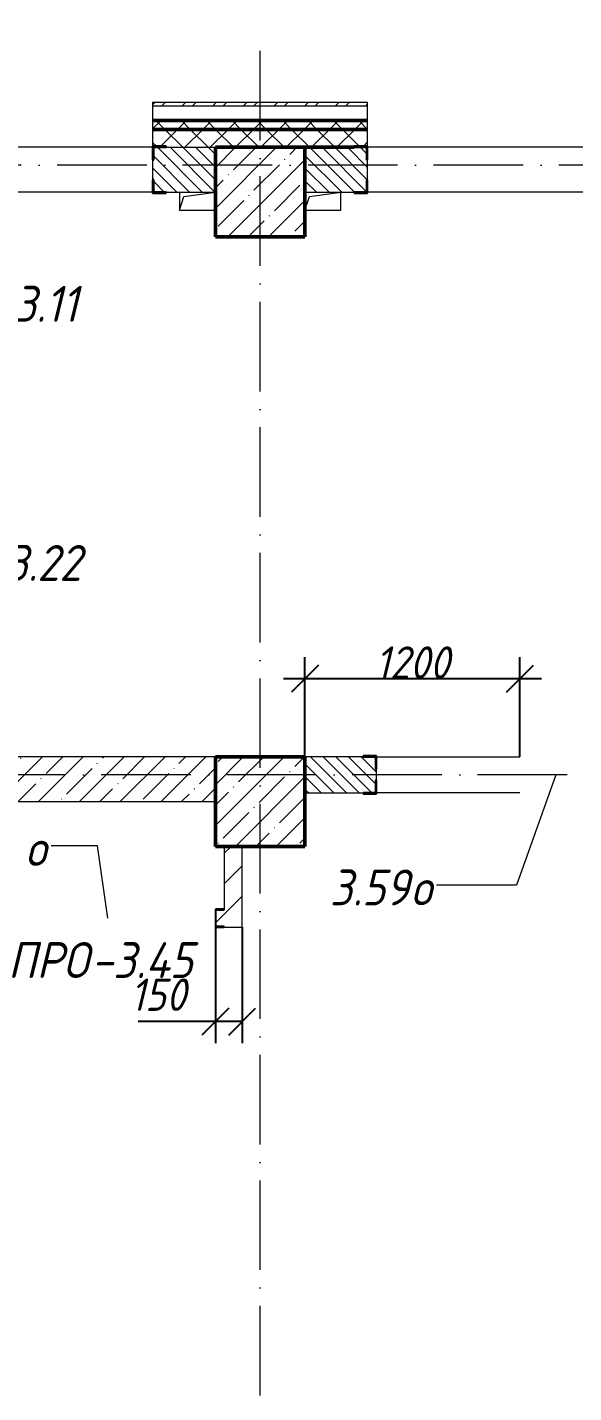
# Model space of a CAD drawing. Header units: millimetres. Extents: x -401725 to 250493, y 305116 to 802890.
# Drawn here: x 196986 to 200035, y 314720 to 322337 of the extents above; entities that cross this region are included whole.
import ezdxf

# ---------------------------------------------------------------- set-up
doc = ezdxf.new("R2010")
doc.units = ezdxf.units.MM
doc.linetypes.add('50_200_ШТРИХ_1Т_ш5_п1_п1_', pattern=[700, 500, -100, 0, -100])
for name, color, linetype, lineweight in [('A-____-____-DIMS', 7, 'Continuous', 9), ('A-GENM-____-IDEN', 7, 'Continuous', 9), ('A-GENM-____-MCUT', 7, 'Continuous', 25), ('A-GENM-____-OTLN', 7, 'Continuous', 9), ('A-GENM-____-OTLN-1', 7, 'Continuous', 25), ('A-GLAZ-____-IDEN', 7, 'Continuous', 9), ('A-WALL-____-MCUT-1', 7, 'Continuous', 9), ('A-WALL-____-MCUT-2', 7, 'Continuous', 50), ('A-WALL-____-MCUT-3', 7, 'Continuous', 9), ('A-WALL-____-OTLN', 7, 'Continuous', 9), ('A-WALL-____-PATT-1', 7, 'Continuous', 9), ('A-WALL-FNSH-MCUT-1', 7, 'Continuous', 9), ('I-WALL-____-OTLN', 7, 'Continuous', 9), ('S-COLS-____-MCUT', 7, 'Continuous', 50), ('S-COLS-____-OTLN', 7, 'Continuous', 9), ('S-GRID-____-OTLN-1', 7, '50_200_ШТРИХ_1Т_ш5_п1_п1_', 9)]:
    doc.layers.add(name, color=color, linetype=linetype, lineweight=lineweight)
doc.styles.add('ISOCPEUR_I_10', font='isocpeui.ttf', dxfattribs={"width": 0.9, "height": 180})
doc.styles.add('ISOCPEUR_I_9', font='isocpeui.ttf', dxfattribs={"width": 0.9, "height": 250})
doc.dimstyles.new('ISO-1_8_0_9К_СРЕДНИЙ_Кладочные_3', dxfattribs={"dimscale": 304.8, "dimtxt": 179.276612, "dimasz": 0.492126, "dimexe": 0.393701, "dimexo": 0, "dimgap": 0, "dimtad": 1, "dimdec": 3, "dimrnd": 0.001, "dimdsep": 46, "dimtxsty": 'ISOCPEUR_I_10', "dimblk1": 'OBLIQUE', "dimblk2": 'OBLIQUE', "dimsah": 1, "dimcen": 0.09, "dimdle": 0.393701, "dimazin": 0, "dimtfac": 1, "dimtdec": 4, "dimtix": 1, "dimtmove": 0, "dimatfit": 3, "dimfxl": 1, "dimtvp": 1, "dimtolj": 1, "dimtzin": 0, "dimarcsym": 2})
doc.dimstyles.new('ISO-1_8_0_9К_СРЕДНИЙ_Кладочные_4', dxfattribs={"dimscale": 304.8, "dimtxt": 179.276612, "dimasz": 0.492126, "dimexe": 0.393701, "dimexo": 0, "dimgap": 0, "dimtad": 1, "dimdec": 3, "dimrnd": 0.001, "dimdsep": 46, "dimtxsty": 'ISOCPEUR_I_10', "dimblk1": 'OBLIQUE', "dimblk2": 'OBLIQUE', "dimsah": 1, "dimcen": 0.09, "dimdle": 0.393701, "dimazin": 0, "dimtfac": 1, "dimtdec": 4, "dimtix": 1, "dimtmove": 1, "dimatfit": 3, "dimfxl": 1, "dimtvp": 1, "dimtolj": 1, "dimtzin": 0, "dimarcsym": 2})
pattern_1 = [(45, (144685.44, 312186.37), (-70.71068, 70.71068), []), (135, (144685.44, 312186.37), (-70.71068, -70.71068), [])]
pattern_2 = [(45, (144685.44, 312186.37), (-84.85281, 84.85281), [])]
pattern_3 = [(135, (144685.44, 312186.367), (-35.35534, -35.35534), [])]

# ---------------------------------------------------------------- blocks, each defined once
blk = doc.blocks.new('BSC_Колонна _Прямоугольная - 500х500-V67-АР1_План отверстий 3 этажа в осях 1-64_А-ГГ')
at = {"layer": 'S-COLS-____-OTLN'}
h = blk.add_hatch(dxfattribs=at)
h.set_pattern_fill('FP_104', color=256, style=0, pattern_type=2)
h.set_pattern_definition([(45, (-53600, -5831.04), (-114.04925, 114.04925), []), (45, (-53485.95, -5831.04), (-114.04925, 114.04925), [201.613, -40.323, 3.353, -36.97])])
h.paths.add_polyline_path([(-250, -250), (250, -250), (250, 250), (-250, 250)], flags=0)
at = {"layer": 'S-COLS-____-MCUT'}
for p, q in [((250, 250), (-250, 250)), ((-250, 250), (-250, -250)), ((250, -250), (250, 250)), ((-250, -250), (250, -250))]:
    blk.add_line(p, q, dxfattribs=at)
blk = doc.blocks.new('BSC_Колонна _Прямоугольная - 500х500-V136-АР1_План отверстий 3 этажа в осях 1-64_А-ГГ')
at = {"layer": 'S-COLS-____-OTLN'}
h = blk.add_hatch(dxfattribs=at)
h.set_pattern_fill('FP_159', color=256, style=0, pattern_type=2)
h.set_pattern_definition([(45, (-53600, -9231.04), (-114.04925, 114.04925), []), (45, (-53485.95, -9231.04), (-114.04925, 114.04925), [201.613, -40.323, 3.353, -36.97])])
h.paths.add_polyline_path([(-250, -250), (250, -250), (250, 250), (-250, 250), (-250, 103.3)], flags=0)
at = {"layer": 'S-COLS-____-MCUT'}
for p, q in [((250, 250), (-250, 250)), ((-250, 250), (-250, -250)), ((250, -250), (250, 250)), ((-250, -250), (250, -250))]:
    blk.add_line(p, q, dxfattribs=at)
blk = doc.blocks.new('Фахверк_СКБ_Уголок - 250_2700-27497298-АР1_План отверстий 3 этажа в осях 1-64_А-ГГ')
at = {"layer": 'A-GENM-____-MCUT'}
for p, q in [((200, 181), (125, 181)), ((125, 181), (125, 106)), ((131, 106), (131, 175)), ((131, 175), (200, 175)), ((200, 175), (200, 181)), ((125, 106), (131, 106)), ((131, -6), (125, -6)), ((125, -6), (125, -81)), ((131, -75), (131, -6)), ((200, -75), (131, -75)), ((200, -81), (200, -75)), ((125, -81), (200, -81))]:
    blk.add_line(p, q, dxfattribs=at)
blk = doc.blocks.new('Фахверк_СКБ_Уголок - 200_3960-28268576-АР1_План отверстий 3 этажа в осях 1-64_А-ГГ')
at = {"layer": 'A-GENM-____-MCUT'}
for p, q in [((200, 156), (125, 156)), ((125, 156), (125, 81)), ((200, 150), (200, 156)), ((125, 81), (131, 81)), ((131, 81), (131, 150)), ((131, 150), (200, 150)), ((131, 19), (125, 19)), ((125, 19), (125, -56)), ((131, -50), (131, 19)), ((125, -56), (200, -56)), ((200, -50), (131, -50)), ((200, -56), (200, -50))]:
    blk.add_line(p, q, dxfattribs=at)
blk = doc.blocks.new('AR_Отверстие прямоугольное _в плите_ - AR_Отверстие прямоугольное _в плите_-V180-АР1_План отверстий 3 этажа в осях 1-64_А-ГГ')
at = {"layer": 'A-GENM-____-OTLN'}
for p, q in [((-100, 50), (-100, -50)), ((-100, -50), (-75, 25)), ((-75, 25), (100, 50)), ((-100, -50), (100, -50))]:
    blk.add_line(p, q, dxfattribs=at)
blk = doc.blocks.new('AR_Отверстие прямоугольное _в плите_ - AR_Отверстие прямоугольное _в плите_-V181-АР1_План отверстий 3 этажа в осях 1-64_А-ГГ')
at = {"layer": 'A-GENM-____-OTLN'}
for p, q in [((-100, -50), (-75, 25)), ((-75, 25), (100, 50)), ((100, -50), (100, 50)), ((-100, -50), (100, -50))]:
    blk.add_line(p, q, dxfattribs=at)
blk = doc.blocks.new('154_Фахверк_СКБ_Швеллер - Тип_100_3550-28487752-АР1_План отверстий 3 этажа в осях 1-64_А-ГГ')
at = {"layer": 'A-GENM-____-MCUT'}
for p, q in [((175, 50), (125, 50)), ((125, 50), (125, -50)), ((128, 47), (175, 47)), ((128, -47), (128, 47)), ((175, 47), (175, 50)), ((125, -50), (175, -50)), ((175, -47), (128, -47)), ((175, -50), (175, -47))]:
    blk.add_line(p, q, dxfattribs=at)
blk = doc.blocks.new('_Oblique')
at = {"color": 0, "linetype": 'ByBlock', "lineweight": -2}
blk.add_line((-0.5, -0.5), (0.5, 0.5), dxfattribs=at)
blk = doc.blocks.new('*D10052')
at = {"layer": 'A-____-____-DIMS', "color": 0, "lineweight": -2, "transparency": 16777216}
for p, q in [((198535.4, 318267.4), (198535.4, 318823.5)), ((199735.4, 318267.4), (199735.4, 318823.5)), ((198415.4, 318703.5), (199855.4, 318703.5))]:
    blk.add_line(p, q, dxfattribs=at)
at = {"layer": 'Defpoints', "color": 0, "transparency": 16777216}
for p in [(199735.4, 318703.5), (198535.4, 318267.4), (199735.4, 318267.4)]:
    blk.add_point(p, dxfattribs=at)
at = {"layer": 'A-____-____-DIMS', "color": 0, "lineweight": -2, "transparency": 16777216, "xscale": 150, "yscale": 150, "zscale": 150, "rotation": 180}
blk.add_blockref('_Oblique', (198535.4, 318703.5), dxfattribs=at)
at = {"layer": 'A-____-____-DIMS', "color": 0, "lineweight": -2, "transparency": 16777216, "xscale": 150, "yscale": 150, "zscale": 150}
blk.add_blockref('_Oblique', (199735.4, 318703.5), dxfattribs=at)
at = {"layer": 'A-____-____-DIMS', "color": 0, "transparency": 16777216, "insert": (199135.4, 318793.5), "char_height": 180, "width": 504.733, "attachment_point": 5, "style": 'ISOCPEUR_I_10'}
blk.add_mtext('\\A1;1200', dxfattribs=at)
blk = doc.blocks.new('*D10079')
at = {"layer": 'A-____-____-DIMS', "color": 0, "lineweight": -2, "transparency": 16777216}
for p, q in [((198035.4, 317358.1), (198035.4, 316670.4)), ((198185.4, 317317.4), (198185.4, 316670.4)), ((198035.4, 316790.4), (197604.9, 316790.4)), ((198185.4, 316790.4), (197915.4, 316790.4))]:
    blk.add_line(p, q, dxfattribs=at)
at = {"layer": 'Defpoints', "color": 0, "transparency": 16777216}
for p in [(198035.4, 317358.1), (198185.4, 317317.4), (198185.4, 316790.4)]:
    blk.add_point(p, dxfattribs=at)
at = {"layer": 'A-____-____-DIMS', "color": 0, "lineweight": -2, "transparency": 16777216, "xscale": 150, "yscale": 150, "zscale": 150, "rotation": 180}
blk.add_blockref('_Oblique', (198035.4, 316790.4), dxfattribs=at)
at = {"layer": 'A-____-____-DIMS', "color": 0, "lineweight": -2, "transparency": 16777216, "xscale": 150, "yscale": 150, "zscale": 150}
blk.add_blockref('_Oblique', (198185.4, 316790.4), dxfattribs=at)
at = {"layer": 'A-____-____-DIMS', "color": 0, "transparency": 16777216, "insert": (197561.1, 317030.4), "char_height": 180, "width": 368.207, "attachment_point": 1, "line_spacing_factor": 1.149209, "style": 'ISOCPEUR_I_10'}
blk.add_mtext('\\A1;150', dxfattribs=at)

msp = doc.modelspace()

# ---------------------------------------------------------------- hatches: boundary and pattern name
at = {"layer": 'A-WALL-____-PATT-1'}
h = msp.add_hatch(dxfattribs=at)
h.set_pattern_fill('FP_3', color=256, style=0, pattern_type=2)
h.set_pattern_definition([(45, (144685.44, 312186.37), (-85.53659, 85.53659), []), (45, (144742.46, 312186.37), (-85.53659, 85.53659), [])])
h.paths.add_polyline_path([(216550.4376, 321897.4093), (216550.4376, 321917.4093), (212685.4376, 321917.4093), (212685.4376, 321897.4093), (215370.3322, 321897.4093)], flags=0)
h.paths.add_polyline_path([(204765.5465, 321897.4093), (204885.4376, 321897.4093), (204885.4376, 321917.4093), (203685.4376, 321917.4093), (203685.4376, 321897.4093)], flags=0)
h.paths.add_polyline_path([(201230.6179, 321897.4093), (201885.4376, 321897.4093), (201885.4376, 321917.4093), (200685.4376, 321917.4093), (200685.4376, 321897.4093)], flags=0)
h.paths.add_polyline_path([(198885.4376, 321897.4093), (198885.4376, 321917.4093), (197685.4376, 321917.4093), (197685.4376, 321897.4093), (197695.6893, 321897.4093)], flags=0)
h.paths.add_polyline_path([(195885.4376, 321897.4093), (195885.4376, 321917.4093), (194685.4376, 321917.4093), (194685.4376, 321897.4093)], flags=0)
h.paths.add_polyline_path([(191685.4376, 321897.4093), (192885.4376, 321897.4093), (192885.4376, 321917.4093), (191685.4376, 321917.4093)], flags=0)
h.paths.add_polyline_path([(189885.4376, 321897.4093), (189885.4376, 321917.4093), (188685.4376, 321917.4093), (188685.4376, 321897.4093), (188858.3679, 321897.4093)], flags=0)
h.paths.add_polyline_path([(185685.4376, 321897.4093), (186885.4376, 321897.4093), (186885.4376, 321917.4093), (185685.4376, 321917.4093)], flags=0)
h.paths.add_polyline_path([(183885.4376, 321897.4093), (183885.4376, 321917.4093), (183020.4376, 321917.4093), (183020.4376, 321897.4093), (183555.975, 321897.4093)], flags=0)
h = msp.add_hatch(dxfattribs=at)
h.set_pattern_fill('FP_1', color=256, style=0, pattern_type=2)
h.set_pattern_definition(pattern_1)
h.paths.add_polyline_path([(219035.4376, 321767.4093), (219035.4376, 321817.4093), (212685.4376, 321817.4093), (212685.4376, 321767.4093), (218905.2608, 321767.4093)], flags=0)
h.paths.add_polyline_path([(204765.5465, 321767.4093), (204885.4376, 321767.4093), (204885.4376, 321817.4093), (203685.4376, 321817.4093), (203685.4376, 321767.4093)], flags=0)
h.paths.add_polyline_path([(201885.4376, 321767.4093), (201885.4376, 321817.4093), (200685.4376, 321817.4093), (200685.4376, 321767.4093), (201230.6179, 321767.4093)], flags=0)
h.paths.add_polyline_path([(198885.4376, 321767.4093), (198885.4376, 321817.4093), (197685.4376, 321817.4093), (197685.4376, 321767.4093), (197695.6893, 321767.4093)], flags=0)
h.paths.add_polyline_path([(195885.4376, 321767.4093), (195885.4376, 321817.4093), (194685.4376, 321817.4093), (194685.4376, 321767.4093)], flags=0)
h.paths.add_polyline_path([(191685.4376, 321767.4093), (192885.4376, 321767.4093), (192885.4376, 321817.4093), (191685.4376, 321817.4093)], flags=0)
h.paths.add_polyline_path([(189885.4376, 321767.4093), (189885.4376, 321817.4093), (188685.4376, 321817.4093), (188685.4376, 321767.4093), (188858.3679, 321767.4093)], flags=0)
h.paths.add_polyline_path([(186885.4376, 321767.4093), (186885.4376, 321817.4093), (185685.4376, 321817.4093), (185685.4376, 321767.4093)], flags=0)
h.paths.add_polyline_path([(183555.975, 321767.4093), (183885.4376, 321767.4093), (183885.4376, 321817.4093), (182485.4376, 321817.4093), (182485.4376, 321767.4093)], flags=0)
h.paths.add_polyline_path([(179485.4376, 321767.4093), (180685.4376, 321767.4093), (180685.4376, 321817.4093), (179485.4376, 321817.4093)], flags=0)
h.paths.add_polyline_path([(177685.4376, 321767.4093), (177685.4376, 321817.4093), (176485.4376, 321817.4093), (176486.1179, 321767.4093)], flags=0)
h.paths.add_polyline_path([(174685.4376, 321767.4093), (174685.4376, 321817.4093), (173485.4376, 321817.4093), (173485.4376, 321767.4093)], flags=0)
h.paths.add_polyline_path([(171685.4376, 321767.4093), (171685.4376, 321817.4093), (168515.4376, 321817.4093), (168515.4376, 321767.4093), (169416.2607, 321767.4093)], flags=0)
h = msp.add_hatch(dxfattribs=at)
h.set_pattern_fill('FP_1', color=256, style=0, pattern_type=2)
h.set_pattern_definition(pattern_1)
h.paths.add_polyline_path([(219035.4376, 321667.4093), (219035.4376, 321767.4093), (212685.4376, 321767.4093), (212685.4376, 321673.4093), (212760.4376, 321673.4093), (212760.4376, 321667.4093), (218905.2608, 321667.4093)], flags=0)
h.paths.add_polyline_path([(204765.5465, 321667.4093), (204810.4376, 321667.4093), (204810.4376, 321673.4093), (204885.4376, 321673.4093), (204885.4376, 321767.4093), (203685.4376, 321767.4093), (203685.4376, 321673.4093), (203760.4376, 321673.4093), (203760.4376, 321667.4093), (204535.4376, 321667.4093)], flags=0)
h.paths.add_polyline_path([(201810.4376, 321667.4093), (201810.4376, 321673.4093), (201885.4376, 321673.4093), (201885.4376, 321767.4093), (200685.4376, 321767.4093), (200685.4376, 321673.4093), (200760.4376, 321673.4093), (200760.4376, 321667.4093), (201230.6179, 321667.4093)], flags=0)
h.paths.add_polyline_path([(198810.4376, 321667.4093), (198810.4376, 321673.4093), (198885.4376, 321673.4093), (198885.4376, 321767.4093), (197685.4376, 321767.4093), (197685.4376, 321673.4093), (197760.4376, 321673.4093), (197760.4376, 321667.4093), (198535.4376, 321667.4093)], flags=0)
h.paths.add_polyline_path([(195810.4376, 321667.4093), (195810.4376, 321673.4093), (195885.4376, 321673.4093), (195885.4376, 321767.4093), (194685.4376, 321767.4093), (194685.4376, 321673.4093), (194760.4376, 321673.4093), (194760.4376, 321667.4093), (195035.4376, 321667.4093)], flags=0)
h.paths.add_polyline_path([(192810.4376, 321667.4093), (192810.4376, 321673.4093), (192885.4376, 321673.4093), (192885.4376, 321767.4093), (191685.4376, 321767.4093), (191685.4376, 321673.4093), (191760.4376, 321673.4093), (191760.4376, 321667.4093), (192393.2965, 321667.4093)], flags=0)
h.paths.add_polyline_path([(188760.4376, 321667.4093), (189810.4376, 321667.4093), (189810.4376, 321673.4093), (189885.4376, 321673.4093), (189885.4376, 321767.4093), (188685.4376, 321767.4093), (188685.4376, 321673.4093), (188760.4376, 321673.4093)], flags=0)
h.paths.add_polyline_path([(186035.4376, 321667.4093), (186810.4376, 321667.4093), (186810.4376, 321673.4093), (186885.4376, 321673.4093), (186885.4376, 321767.4093), (185685.4376, 321767.4093), (185685.4376, 321673.4093), (185760.4376, 321673.4093), (185760.4376, 321667.4093)], flags=0)
h.paths.add_polyline_path([(183555.975, 321667.4093), (183810.4376, 321667.4093), (183810.4376, 321673.4093), (183885.4376, 321673.4093), (183885.4376, 321767.4093), (182485.4376, 321767.4093), (182485.4376, 321667.4093), (183535.4376, 321667.4093)], flags=0)
h.paths.add_polyline_path([(180021.0465, 321667.4093), (180610.4376, 321667.4093), (180610.4376, 321673.4093), (180685.4376, 321673.4093), (180685.4376, 321767.4093), (179485.4376, 321767.4093), (179485.4376, 321667.4093), (179985.4376, 321667.4093)], flags=0)
h.paths.add_polyline_path([(177610.4376, 321667.4093), (177610.4376, 321673.4093), (177685.4376, 321673.4093), (177685.4376, 321767.4093), (176485.4376, 321767.4093), (176486.1179, 321673.4093), (176560.4376, 321673.4093), (176560.4376, 321667.4093)], flags=0)
h.paths.add_polyline_path([(174610.4376, 321667.4093), (174610.4376, 321673.4093), (174685.4376, 321673.4093), (174685.4376, 321767.4093), (173485.4376, 321767.4093), (173485.4376, 321667.4093), (173985.4376, 321667.4093)], flags=0)
h.paths.add_polyline_path([(171610.4376, 321667.4093), (171610.4376, 321673.4093), (171685.4376, 321673.4093), (171685.4376, 321767.4093), (168515.4376, 321767.4093), (168515.4376, 321667.4093), (170985.4376, 321667.4093)], flags=0)
h = msp.add_hatch(dxfattribs=at)
h.set_pattern_fill('FP_6', color=256, style=0, pattern_type=2)
h.set_pattern_definition(pattern_3)
h.paths.add_polyline_path([(197691.4376, 321417.4093), (198035.4376, 321417.4093), (198035.4376, 321667.4093), (197691.4376, 321667.4093), (197691.4376, 321598.4093), (197685.4376, 321598.4093), (197685.4376, 321486.4093), (197691.4376, 321486.4093)], flags=0)
h.paths.add_polyline_path([(195535.4376, 321417.4093), (195879.4376, 321417.4093), (195879.4376, 321486.4093), (195885.4376, 321486.4093), (195885.4376, 321598.4093), (195879.4376, 321598.4093), (195879.4376, 321667.4093), (195535.4376, 321667.4093), (195535.4376, 321520.7244)], flags=0)
h = msp.add_hatch(dxfattribs=at)
h.set_pattern_fill('FP_6', color=256, style=0, pattern_type=2)
h.set_pattern_definition(pattern_3)
h.paths.add_polyline_path([(203760.4376, 321417.4093), (204035.4376, 321417.4093), (204035.4376, 321667.4093), (203691.4376, 321667.4093), (203691.4376, 321598.4093), (203685.4376, 321598.4093), (203685.4376, 321486.4093), (203691.4376, 321486.4093), (203691.4376, 321417.4093)], flags=0)
h.paths.add_polyline_path([(200760.4376, 321417.4093), (201879.4376, 321417.4093), (201879.4376, 321486.4093), (201885.4376, 321486.4093), (201885.4376, 321598.4093), (201879.4376, 321598.4093), (201879.4376, 321667.4093), (200691.4376, 321667.4093), (200691.4376, 321598.4093), (200685.4376, 321598.4093), (200685.4376, 321486.4093), (200691.4376, 321486.4093), (200691.4376, 321417.4093)], flags=0)
h.paths.add_polyline_path([(198810.4376, 321417.4093), (198879.4376, 321417.4093), (198879.4376, 321486.4093), (198885.4376, 321486.4093), (198885.4376, 321598.4093), (198879.4376, 321598.4093), (198879.4376, 321667.4093), (198535.4376, 321667.4093), (198535.4376, 321417.4093)], flags=0)
h = msp.add_hatch(dxfattribs=at)
h.set_pattern_fill('FP_38', color=256, style=0, pattern_type=2)
h.set_pattern_definition([(45, (144685.44, 312186.37), (-114.04925, 114.04925), []), (45, (144799.49, 312186.37), (-114.04925, 114.04925), [201.612, -40.322, 3.353, -36.97])])
h.paths.add_polyline_path([(198035.4376, 318017.4093), (198035.4376, 318267.4093), (196135.4376, 318267.4093), (196135.4376, 318017.4093), (197695.6893, 318017.4093)], flags=0)
h.paths.add_polyline_path([(195535.4376, 318017.4093), (195735.4376, 318017.4093), (195735.4376, 318267.4093), (195535.4376, 318267.4093)], flags=0)
h = msp.add_hatch(dxfattribs=at)
h.set_pattern_fill('FP_6', color=256, style=0, pattern_type=2)
h.set_pattern_definition(pattern_3)
h.paths.add_polyline_path([(204035.4376, 318067.4093), (204035.4376, 318267.4093), (203635.4376, 318267.4093), (203635.4376, 318067.4093)], flags=0)
h.paths.add_polyline_path([(200710.4376, 318067.4093), (201429.4376, 318067.4093), (201429.4376, 318136.4093), (201435.4376, 318136.4093), (201435.4376, 318198.4093), (201429.4376, 318198.4093), (201429.4376, 318267.4093), (200641.4376, 318267.4093), (200641.4376, 318198.4093), (200635.4376, 318198.4093), (200635.4376, 318136.4093), (200641.4376, 318136.4093), (200641.4376, 318067.4093)], flags=0)
h.paths.add_polyline_path([(202935.4376, 318067.4093), (202935.4376, 318267.4093), (202341.4376, 318267.4093), (202341.4376, 318198.4093), (202335.4376, 318198.4093), (202335.4376, 318136.4093), (202341.4376, 318136.4093), (202341.4376, 318067.4093), (202410.4376, 318067.4093)], flags=0)
h.paths.add_polyline_path([(198929.4376, 318067.4093), (198929.4376, 318136.4093), (198935.4376, 318136.4093), (198935.4376, 318198.4093), (198929.4376, 318198.4093), (198929.4376, 318267.4093), (198535.4376, 318267.4093), (198535.4376, 318067.4093), (198860.4376, 318067.4093)], flags=0)
h = msp.add_hatch(dxfattribs=at)
h.set_pattern_fill('FP_4', color=256, style=0, pattern_type=2)
h.set_pattern_definition(pattern_2)
h.paths.add_polyline_path([(198185.4376, 317417.4093), (198185.4376, 317767.4093), (198085.4376, 317767.4093), (198085.4376, 317417.4093)], flags=0)
h = msp.add_hatch(dxfattribs=at)
h.set_pattern_fill('FP_4', color=256, style=0, pattern_type=2)
h.set_pattern_definition(pattern_2)
h.paths.add_polyline_path([(198185.4376, 317317.4093), (198185.4376, 317417.4093), (198085.4376, 317417.4093), (198085.4376, 317414.4093), (198038.4376, 317414.4093), (198038.4376, 317320.4093), (198085.4376, 317320.4093), (198085.4376, 317317.4093)], flags=0)
h.paths.add_polyline_path([(196835.4376, 317317.4093), (196835.4376, 317417.4093), (195435.4376, 317417.4093), (195435.4376, 317317.4093)], flags=0)

# ---------------------------------------------------------------- linework, layer by layer
at = {"layer": 'A-GLAZ-____-IDEN'}
for p, q in [((199935.4376, 318167.4093), (199715.3148, 317551.2589)), ((197377.5547, 317770.8285), (197118.4702, 317770.8285)), ((197435.4376, 317367.4093), (197377.5547, 317770.8285)), ((199715.3148, 317551.2589), (199269.6459, 317551.2589))]:
    msp.add_line(p, q, dxfattribs=at)
at = {"layer": 'A-WALL-____-MCUT-1'}
for p, q in [((198035.4376, 318267.4093), (196135.4376, 318267.4093)), ((196135.4376, 318017.4093), (198035.4376, 318017.4093))]:
    msp.add_line(p, q, dxfattribs=at)
at = {"layer": 'A-WALL-____-MCUT-2'}
for p, q in [((198885.4376, 321817.4093), (197685.4376, 321817.4093)), ((198885.4376, 321767.4093), (197685.4376, 321767.4093)), ((198535.4376, 321667.4093), (198810.4376, 321667.4093))]:
    msp.add_line(p, q, dxfattribs=at)
at = {"layer": 'A-WALL-____-MCUT-3'}
for p, q in [((198885.4376, 321897.4093), (197685.4376, 321897.4093)), ((197685.4376, 321897.4093), (197685.4376, 321673.4093)), ((198885.4376, 321673.4093), (198885.4376, 321897.4093)), ((197760.4376, 321667.4093), (198035.4376, 321667.4093)), ((197685.4376, 321598.4093), (197685.4376, 321486.4093)), ((198885.4376, 321486.4093), (198885.4376, 321598.4093)), ((197760.4376, 321417.4093), (198035.4376, 321417.4093)), ((198535.4376, 321417.4093), (198810.4376, 321417.4093)), ((198860.4376, 318267.4093), (198535.4376, 318267.4093)), ((198935.4376, 318136.4093), (198935.4376, 318198.4093)), ((198535.4376, 318067.4093), (198860.4376, 318067.4093))]:
    msp.add_line(p, q, dxfattribs=at)
at = {"layer": 'A-WALL-____-OTLN'}
for p, q in [((197685.4376, 321667.4093), (195885.4376, 321667.4093)), ((200685.4376, 321667.4093), (198885.4376, 321667.4093)), ((197685.4376, 321417.4093), (195885.4376, 321417.4093)), ((200685.4376, 321417.4093), (198885.4376, 321417.4093))]:
    msp.add_line(p, q, dxfattribs=at)
at = {"layer": 'A-WALL-FNSH-MCUT-1'}
for p, q in [((198885.4376, 321917.4093), (197685.4376, 321917.4093)), ((197685.4376, 321917.4093), (197685.4376, 321897.4093)), ((197685.4376, 321897.4093), (197685.4376, 321897.4093)), ((198885.4376, 321897.4093), (198885.4376, 321917.4093)), ((198085.4376, 317767.4093), (198085.4376, 317417.4093)), ((198185.4376, 317317.4093), (198185.4376, 317767.4093)), ((198085.4376, 317317.4093), (198185.4376, 317317.4093))]:
    msp.add_line(p, q, dxfattribs=at)
at = {"layer": 'I-WALL-____-OTLN'}
for p, q in [((198935.4376, 318267.4093), (199735.4376, 318267.4093)), ((199735.4376, 318067.4093), (198935.4376, 318067.4093))]:
    msp.add_line(p, q, dxfattribs=at)
at = {"layer": 'S-GRID-____-OTLN-1'}
for p, q in [((198285.4376, 307703.761), (198285.4376, 322336.9067)), ((248759.8442, 321567.4093), (140255.5819, 321567.4093)), ((235004.2249, 318167.4093), (140016.6674, 318167.4093))]:
    msp.add_line(p, q, dxfattribs=at)

# ---------------------------------------------------------------- block references
at = {"layer": 'A-GENM-____-OTLN'}
for name, p in [('AR_Отверстие прямоугольное _в плите_ - AR_Отверстие прямоугольное _в плите_-V180-АР1_План отверстий 3 этажа в осях 1-64_А-ГГ', (197935.4376, 321367.4093)), ('AR_Отверстие прямоугольное _в плите_ - AR_Отверстие прямоугольное _в плите_-V181-АР1_План отверстий 3 этажа в осях 1-64_А-ГГ', (198635.4376, 321367.4093))]:
    msp.add_blockref(name, p, dxfattribs=at)
at = {"layer": 'A-GENM-____-OTLN-1'}
for name, p in [('Фахверк_СКБ_Уголок - 250_2700-27497298-АР1_План отверстий 3 этажа в осях 1-64_А-ГГ', (197560.4376, 321492.4093)), ('154_Фахверк_СКБ_Швеллер - Тип_100_3550-28487752-АР1_План отверстий 3 этажа в осях 1-64_А-ГГ', (197910.4376, 317367.4093))]:
    msp.add_blockref(name, p, dxfattribs=at)
at = {"layer": 'A-GENM-____-OTLN-1', "rotation": 180}
for name, p in [('Фахверк_СКБ_Уголок - 250_2700-27497298-АР1_План отверстий 3 этажа в осях 1-64_А-ГГ', (199010.4376, 321592.4093)), ('Фахверк_СКБ_Уголок - 200_3960-28268576-АР1_План отверстий 3 этажа в осях 1-64_А-ГГ', (199060.4376, 318217.4093))]:
    msp.add_blockref(name, p, dxfattribs=at)
at = {"layer": 'S-COLS-____-OTLN'}
for name, p in [('BSC_Колонна _Прямоугольная - 500х500-V136-АР1_План отверстий 3 этажа в осях 1-64_А-ГГ', (198285.4376, 321417.4093)), ('BSC_Колонна _Прямоугольная - 500х500-V67-АР1_План отверстий 3 этажа в осях 1-64_А-ГГ', (198285.4376, 318017.4093))]:
    msp.add_blockref(name, p, dxfattribs=at)

# ---------------------------------------------------------------- texts
at = {"layer": 'A-GENM-____-IDEN', "char_height": 200, "attachment_point": 1, "style": 'ISOCPEUR_I_9'}
for s, insert, width in [('-3.11', (196786.17, 320894.5255), 620.506125), ('-3.22', (196738.92, 319448.9219), 707.088375), ('ПРО', (196878.0765, 317233.5952), 562.784625), ('-3.45', (197342.4203, 317233.5952), 735.949125)]:
    msp.add_mtext(s, dxfattribs=dict(at, insert=insert, width=width))
at = {"layer": 'A-GLAZ-____-IDEN', "char_height": 200, "attachment_point": 1, "style": 'ISOCPEUR_I_9'}
for s, insert, width in [('\\fISOCPEUR|b0|i1|c204|p34|;\\W.9;о', (196975.3021, 317858.4431), 158.734125), ('3.59', (198674.1914, 317638.8735), 548.35425), ('\\fISOCPEUR|b0|i1|c204|p34|;\\W.9;о', (199126.6289, 317638.8735), 158.734125)]:
    msp.add_mtext(s, dxfattribs=dict(at, insert=insert, width=width))

# ---------------------------------------------------------------- dimensions: what is measured, and where the dimension line sits
at = {"layer": 'A-____-____-DIMS'}
dim = msp.add_linear_dim(base=(199735.4376, 318703.5041), p1=(198535.4376, 318267.4093), p2=(199735.4376, 318267.4093), dimstyle='ISO-1_8_0_9К_СРЕДНИЙ_Кладочные_4', override={"dimpost": '<>', "dimfxl": 1200}, dxfattribs=at)
dim.commit()
dim.dimension.update_dxf_attribs({"geometry": '*D10052', "text_midpoint": (199135.4376, 318793.5041)})
dim = msp.add_linear_dim(base=(198185.4376, 316790.3827), p1=(198035.4376, 317358.1405), p2=(198185.4376, 317317.4093), dimstyle='ISO-1_8_0_9К_СРЕДНИЙ_Кладочные_3', override={"dimpost": '<>', "dimfxl": 155.431761}, dxfattribs=at)
dim.commit()
dim.dimension.update_dxf_attribs({"geometry": '*D10079', "text_midpoint": (197745.1603, 316790.3827), "dimtype": 160})

doc.saveas('drawing.dxf')
